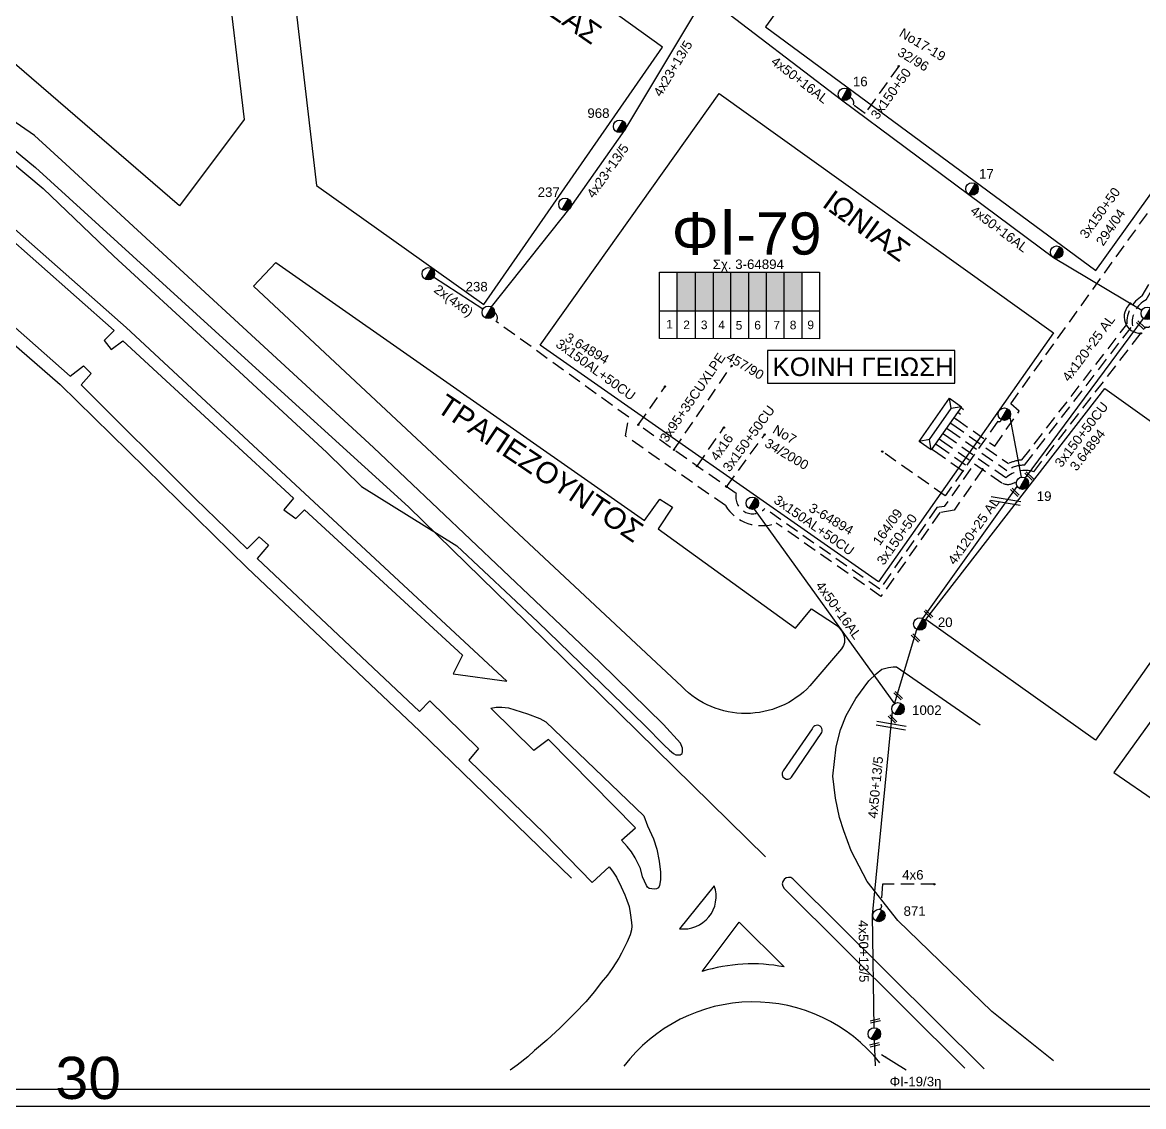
# Model space of a CAD drawing. Header units: millimetres. Extents: x 864 to 3062, y 833 to 2619.
# Drawn here: x 1275.9 to 1488.5, y 841.5 to 1047.2 of the extents above; entities that cross this region are included whole.
import ezdxf
from ezdxf.enums import TextEntityAlignment as Align

# ---------------------------------------------------------------- set-up
doc = ezdxf.new("R2010")
doc.units = ezdxf.units.MM
doc.linetypes.add('DASHED', pattern=[19.05, 12.7, -6.35])
for name, color, linetype, lineweight in [('3x150+50', 7, 'Continuous', 30), ('3x150+50CU', 7, 'Continuous', 30), ('3x150AL+50CU', 7, 'Continuous', 30), ('3x70+54.6+25 AL', 7, 'SYN_LINE', 30), ('3x95+35CUXLPE', 7, 'Continuous', 30), ('4x120+25 AL', 7, 'SYN_LINE', 30), ('4x16', 7, 'Continuous', 30), ('4x23+13_5', 7, 'Continuous', 30), ('4x50+13_5', 7, 'Continuous', 30), ('4x50+16AL', 7, 'Continuous', 30), ('4x6', 7, 'SYN_LINE', 30), ('text διευθύνσεων', 250, 'Continuous', 30), ('Υπόβαθρο ΔΕΗ', 7, 'Continuous', 30)]:
    doc.layers.add(name, color=color, linetype=linetype, lineweight=lineweight)
for name, color, linetype in [('Pillar OTE', 7, 'Continuous'), ('TEXT ΚΑΛΩΔΙΩΝ', 7, 'Continuous'), ('Άγνωστα', 7, 'Continuous'), ('ΑΓΝΩΣΤΟ ΕΝΑΕΡΙΟ ΚΑΛΩΔΙΟ', 7, 'Continuous'), ('Επιγραφές - Σχήματα', 7, 'Continuous'), ('Καλώδια ΧΤ   3x150AL+50CU', 7, 'DASHED'), ('Μηχανική τομή', 7, 'Continuous'), ('Στύλος ΦΜ', 7, 'Continuous'), ('Στύλος ΦΜ @ 1', 7, 'Continuous'), ('Συνδέσεις', 7, 'Continuous'), ('Τομή', 7, 'Continuous'), ('Υποσταθμός πόλεως', 7, 'Continuous')]:
    doc.layers.add(name, color=color, linetype=linetype)
doc.styles.add('arial', font='arial.ttf')
doc.styles.get("Standard").update_dxf_attribs({"font": 'arial.ttf'})
doc.linetypes.add('SYN_LINE', pattern='A,0.5,-0.0001,["/\\/\\/\\/",Standard,S=0.1,R=0,X=0,Y=-0.05],-0.25', length=0.7501)
doc.dimstyles.new('ISO-25', dxfattribs={"dimtxt": 2.5, "dimasz": 2.5, "dimexe": 1.25, "dimexo": 0.625, "dimtad": 1, "dimtxsty": 'Standard', "dimcen": 2.5, "dimadec": 0, "dimazin": 0, "dimtfac": 1, "dimtmove": 0, "dimatfit": 3, "dimfxl": 1, "dimarcsym": 0})

# ---------------------------------------------------------------- blocks, each defined once
blk = doc.blocks.new('ΥΠΑΡΧΩΝ ΤΣΙΜΕΝΤΕΝΙΟΣ ΣΤΥΛΟΣ')
at = {"layer": 'Στύλος ΦΜ'}
blk.add_hatch(color=7, dxfattribs=at).paths.add_polyline_path([(-1.29, -2.28, 0.574793), (2.62, 0, 0.268822), (1.3, 2.27)])
at = {"layer": 'Στύλος ΦΜ', "color": 7}
blk.add_line((-1.29, -2.28), (1.3, 2.27), dxfattribs=at)
blk.add_circle((0, 0), 2.62, dxfattribs=at)
at = {"layer": 'Στύλος ΦΜ', "flags": 4}
for tag, p in [('ΑΡΙΘΜΟΣ', (-4.68, 8.05)), ('ΤΥΠΟΣ', (-4.91, 3.03))]:
    blk.add_attdef(tag, p, '', height=4, dxfattribs=at)
blk = doc.blocks.new('ΥΠΟΣΤΑΘΜΟΣ ΠΟΛΕΩΣ 9 ΑΝΑΧΩΡΗΣΕΩΝ')
at = {"layer": 'Υποσταθμός πόλεως', "ltscale": 40}
for p, q in [((-9.63, -2.82), (-9.63, -4)), ((-7.12, -2.82), (-7.12, -4)), ((-4.84, -2.82), (-4.84, -4)), ((-2.36, -2.82), (-2.36, -4)), ((0.09, -2.82), (0.09, -4)), ((2.55, -2.82), (2.55, -4)), ((5.02, -2.82), (5.02, -4)), ((7.48, -2.82), (7.48, -4)), ((9.61, -2.82), (9.61, -4))]:
    blk.add_line(p, q, dxfattribs=at)
blk.add_lwpolyline([(-10.02, 2.82), (10.02, 2.82), (10.02, -2.82), (-10.02, -2.82)], close=True, dxfattribs=at)
for points in [[(-7.21, 0), (-10.02, 2.82)], [(-10.02, -2.82), (-7.21, 0)], [(-7.21, 0), (7.21, 0)], [(7.21, 0), (10.02, 2.82)], [(10.02, -2.82), (7.21, 0)]]:
    blk.add_lwpolyline(points, dxfattribs=at)
at = {"layer": 'Υποσταθμός πόλεως', "linetype": 'SYN_LINE', "ltscale": 40, "flags": 1}
for tag, p in [('ΜΕΤΑΣΧΗΜΑΤΙΣΜΟΣ', (10.79, 1.71)), ('ΙΣΧΥΣ', (10.77, -1.08)), ('ΑΡΙΘΜΟΣ', (10.89, -3.8))]:
    blk.add_attdef(tag, p, '', height=1.8, dxfattribs=at)
blk = doc.blocks.new('ΤΟΜΗ')
at = {"layer": 'Τομή', "ltscale": 40}
for p, q in [((-5.68, 0), (17.06, 0)), ((-5.68, -2.77), (17.06, -2.77))]:
    blk.add_line(p, q, dxfattribs=at)
blk = doc.blocks.new('_ΣΥΝΔΕΣΗ')
at = {"layer": 'Συνδέσεις', "linetype": 'SYN_LINE', "ltscale": 40}
blk.add_hatch(color=256, dxfattribs=at).paths.add_polyline_path([(0.5, -0.01, 1), (-0.5, -0.01, 1)])
at = {"layer": 'Συνδέσεις'}
blk.add_circle((0, -0.01), 0.5, dxfattribs=at)
blk = doc.blocks.new('ΜΗΧΑΝΙΚΗ ΤΟΜΗ')
at = {"layer": 'Μηχανική τομή', "ltscale": 40}
for p, q in [((-1.89, 0.78), (5.69, 0.78)), ((-1.89, -0.77), (5.69, -0.77))]:
    blk.add_line(p, q, dxfattribs=at)

msp = doc.modelspace()

# ---------------------------------------------------------------- hatches: boundary and pattern name
at = {"layer": 'Καλώδια ΧΤ   3x150AL+50CU', "linetype": 'DASHED', "lineweight": -3, "ltscale": 0.2}
h = msp.add_hatch(color=151, dxfattribs=at)
h.dxf.hatch_style = 1
h.paths.add_polyline_path([(1403.52, 999.85), (1400.08, 999.85), (1400.08, 992.49), (1403.52, 992.48)])
h = msp.add_hatch(color=173, dxfattribs=at)
h.dxf.hatch_style = 1
h.paths.add_polyline_path([(1403.52, 992.48), (1406.96, 992.48), (1406.96, 999.85), (1403.52, 999.85)])
h = msp.add_hatch(color=27, dxfattribs=at)
h.dxf.hatch_style = 1
h.paths.add_polyline_path([(1410.25, 999.85), (1406.96, 999.85), (1406.96, 992.48), (1410.25, 992.48)])
h = msp.add_hatch(color=1, dxfattribs=at)
h.dxf.hatch_style = 1
h.paths.add_polyline_path([(1413.55, 999.84), (1410.25, 999.84), (1410.25, 992.48), (1413.55, 992.47)])
h = msp.add_hatch(color=6, dxfattribs=at)
h.dxf.hatch_style = 1
h.paths.add_polyline_path([(1416.94, 999.84), (1413.64, 999.84), (1413.64, 992.47), (1416.94, 992.47)])
h = msp.add_hatch(color=2, dxfattribs=at)
h.dxf.hatch_style = 1
h.paths.add_polyline_path([(1420.33, 999.84), (1417.04, 999.84), (1417.04, 992.47), (1420.33, 992.47)])
h = msp.add_hatch(color=62, dxfattribs=at)
h.dxf.hatch_style = 1
h.paths.add_polyline_path([(1423.67, 999.83), (1420.37, 999.83), (1420.37, 992.47), (1423.67, 992.46)])

# ---------------------------------------------------------------- linework, layer by layer
at = {"layer": '3x150+50', "color": 62, "linetype": 'DASHED', "lineweight": -3, "ltscale": 0.2}
msp.add_lwpolyline([(1453.07, 971.91), (1460.29, 966.83), (1464.96, 973.48), (1463.34, 974.87), (1496.03, 1020.4, -1.041054), (1499.01, 1024.76), (1515.89, 1048.42), (1476.02, 1077.9, -0.382378), (1473.28, 1076.15, -0.34661)], format="xyb", dxfattribs=at)
at = {"layer": '3x150+50', "color": 6, "linetype": 'DASHED', "lineweight": -3, "ltscale": 0.2}
msp.add_lwpolyline([(1452.36, 970.9), (1462.88, 963.5, -0.091629), (1465.46, 964.2), (1485.37, 989.92, -0.286309), (1488.29, 995.3), (1494.15, 1005.69), (1507.51, 1023.39), (1508.66, 1023.32), (1520.6, 1039.47, -0.949315), (1522.12, 1040.53, 0.929723)], format="xyb", dxfattribs=at)
at = {"layer": '3x150+50', "color": 1, "linetype": 'DASHED', "lineweight": -3, "ltscale": 0.2}
msp.add_lwpolyline([(1442.09, 1038.89), (1435.71, 1029.95), (1433.46, 1031.56, 0.508009), (1432.79, 1032.93, -35.52914)], format="xyb", dxfattribs=at)
at = {"layer": '3x150+50', "color": 2, "linetype": 'DASHED', "lineweight": -3, "ltscale": 0.2}
msp.add_lwpolyline([(1451.65, 969.89), (1462.59, 962.2, -0.141449), (1465.97, 963.22), (1486.4, 989.62, -0.322041), (1489.02, 994.56), (1494.99, 1005.14), (1505.58, 1019.17, -0.218357), (1507.31, 1020.1)], format="xyb", dxfattribs=at)
at = {"layer": '3x150+50', "color": 27, "linetype": 'DASHED', "lineweight": -3, "ltscale": 0.2}
msp.add_lwpolyline([(1458.01, 962.4), (1452.59, 954.69), (1449.92, 954.23), (1438.73, 938.31), (1418.86, 952.22, -0.352748), (1409.22, 955.53, 0.16244)], format="xyb", dxfattribs=at)
at = {"layer": '3x150+50CU', "color": 1, "linetype": 'DASHED', "lineweight": -3, "ltscale": 0.2}
msp.add_lwpolyline([(1450.95, 968.89), (1462.43, 960.81, -0.269437), (1467.7, 961.97), (1488.95, 989.43, 0.811928), (1489.88, 991.03)], format="xyb", dxfattribs=at)
at = {"layer": '3x150+50CU', "color": 173, "linetype": 'DASHED', "lineweight": -3, "ltscale": 0.2}
msp.add_lwpolyline([(1461.55, 971.85, -0.574107), (1460.87, 971.54), (1450.92, 957.39), (1438.98, 965.79)], format="xyb", dxfattribs=at)
at = {"layer": '3x150+50CU', "color": 151, "linetype": 'DASHED', "lineweight": -3, "ltscale": 0.2}
msp.add_lwpolyline([(1409.44, 959.12), (1416.68, 969.02)], dxfattribs=at)
at = {"layer": '3x150+50CU', "color": 27, "linetype": 'DASHED', "lineweight": -3, "ltscale": 0.2}
msp.add_lwpolyline([(1450.23, 967.87), (1461.75, 959.78, 0.295634), (1464.43, 960.16)], format="xyb", dxfattribs=at)
at = {"layer": '3x150+50CU', "color": 173, "linetype": 'DASHED', "lineweight": -3, "ltscale": 0.2}
msp.add_lwpolyline([(1448.86, 965.92), (1454.25, 962.13)], dxfattribs=at)
at = {"layer": '3x150AL+50CU', "color": 27, "linetype": 'DASHED', "lineweight": -3, "ltscale": 0.2}
msp.add_lwpolyline([(1409.22, 955.53), (1390.28, 968.75), (1390.89, 972.3), (1365.76, 990.46, 0.412893), (1365.44, 992.19, -3.309051)], format="xyb", dxfattribs=at)
at = {"layer": '3x150AL+50CU', "color": 151, "linetype": 'DASHED', "lineweight": -3, "ltscale": 0.2}
msp.add_lwpolyline([(1449.58, 966.94), (1455.79, 962.58), (1450.73, 955.39), (1449.34, 955.15), (1438.49, 939.7), (1416.67, 954.98, -0.757778), (1411.27, 957.84), (1392.71, 970.86), (1397.79, 978.12)], format="xyb", dxfattribs=at)
at = {"layer": '3x70+54.6+25 AL', "color": 27, "linetype": 'SYN_LINE', "lineweight": -3, "ltscale": 10}
msp.add_lwpolyline([(1363.24, 992.78), (1353.87, 998.88)], dxfattribs=at)
at = {"layer": '3x95+35CUXLPE', "color": 151, "linetype": 'DASHED', "lineweight": -3, "ltscale": 0.2}
msp.add_lwpolyline([(1399.46, 966.12), (1410.39, 982.05)], dxfattribs=at)
at = {"layer": '4x120+25 AL', "color": 173, "linetype": 'SYN_LINE', "lineweight": -3, "ltscale": 15}
msp.add_lwpolyline([(1466.13, 960.8), (1488.53, 991.06)], dxfattribs=at)
at = {"layer": '4x120+25 AL', "color": 151, "linetype": 'SYN_LINE', "lineweight": -3, "ltscale": 15}
for points in [[(1446.68, 934.11), (1464.53, 959.19)], [(1441.26, 917.95), (1445.52, 932.06)]]:
    msp.add_lwpolyline(points, dxfattribs=at)
at = {"layer": '4x16', "color": 151, "linetype": 'DASHED', "lineweight": -3, "ltscale": 0.2}
msp.add_lwpolyline([(1403.86, 963.04), (1408.94, 970.34)], dxfattribs=at)
at = {"layer": '4x23+13_5', "color": 27, "linetype": 'Continuous', "lineweight": -3, "ltscale": 0.2}
msp.add_lwpolyline([(1364.85, 993.22), (1379.79, 1012.05), (1390.12, 1026.77), (1404.78, 1051.11)], dxfattribs=at)
at = {"layer": '4x50+13_5', "color": 30, "linetype": 'Continuous', "lineweight": -3, "ltscale": 0.2}
for points in [[(1437.42, 856.5), (1437.15, 877.86), (1440.89, 916.5)], [(1437.71, 849.26), (1437.51, 854.14)]]:
    msp.add_lwpolyline(points, dxfattribs=at)
at = {"layer": '4x50+16AL', "color": 1, "linetype": 'Continuous', "lineweight": -3, "ltscale": 0.2}
msp.add_lwpolyline([(1406.4, 1051.52), (1431.22, 1032.54), (1455.4, 1014.58), (1471.46, 1002.58), (1488.21, 992.61)], dxfattribs=at)
at = {"layer": '4x50+16AL', "color": 151, "linetype": 'Continuous', "lineweight": -3, "ltscale": 0.2}
msp.add_lwpolyline([(1414.68, 954.87), (1441.26, 917.95)], dxfattribs=at)
at = {"layer": '4x6', "color": 30, "linetype": 'DASHED', "lineweight": -3, "ltscale": 0.2}
msp.add_lwpolyline([(1448.84, 883.7), (1438.99, 883.7), (1438.75, 879.88, -0.575872), (1438.37, 878.97, -2.890041)], format="xyb", dxfattribs=at)
at = {"layer": 'Pillar OTE', "lineweight": -3, "ltscale": 40}
for points in [[(1396.75, 987.21), (1396.75, 999.85), (1427.08, 999.85), (1427.08, 987.18), (1396.75, 987.21)], [(1400.08, 987.21), (1400.08, 999.85)], [(1403.52, 987.2), (1403.52, 999.85)], [(1406.96, 987.2), (1406.96, 999.85)], [(1410.25, 987.2), (1410.25, 999.85)], [(1413.64, 987.19), (1413.64, 999.85)], [(1417.04, 987.19), (1417.04, 999.85)], [(1420.37, 987.19), (1420.37, 999.85)], [(1423.76, 987.18), (1423.76, 999.85)], [(1396.75, 992.49), (1427.08, 992.46)]]:
    msp.add_lwpolyline(points, dxfattribs=at)
at = {"layer": 'Άγνωστα', "linetype": 'Continuous', "ltscale": 0.2}
msp.add_arc((1487.94, 991.35), 3.11, 127.286, 271.8442, dxfattribs=at)
at = {"layer": 'ΑΓΝΩΣΤΟ ΕΝΑΕΡΙΟ ΚΑΛΩΔΙΟ', "color": 173, "linetype": 'Continuous', "lineweight": -3, "ltscale": 0.2}
msp.add_lwpolyline([(1463.15, 972.29), (1465.32, 960.94)], dxfattribs=at)
at = {"layer": 'Επιγραφές - Σχήματα', "lineweight": -3}
msp.add_lwpolyline([(863.7, 1860.67), (3062.46, 1860.7), (3062.47, 841.56), (863.7, 841.54)], close=True, dxfattribs=at)
at = {"layer": 'Επιγραφές - Σχήματα', "color": 190, "lineweight": -3}
msp.add_lwpolyline([(1417.22, 978.79), (1452.73, 978.79), (1452.73, 984.96), (1417.22, 984.96)], close=True, dxfattribs=at)
at = {"layer": 'Υπόβαθρο ΔΕΗ', "lineweight": -3}
for points in [[(895.62, 1848.12), (2896.63, 1848.12), (2896.63, 844.79), (895.62, 844.79)], [(1449.59, 1091.59), (1416.85, 1046.34), (1479.48, 1000.13), (1512.73, 1046.47)], [(1397.31, 1042.51), (1335.28, 1087.16), (1325.07, 1072.62), (1331.67, 1016.29), (1363.41, 993.71)], [(1408.05, 1033.74), (1471.42, 988.3), (1438.24, 941.09), (1374.11, 986)], [(1511.27, 956.28), (1479.43, 911.02), (1447.26, 933.91), (1481.17, 977.74)], [(1540.73, 934.53), (1516.73, 951.84), (1482.88, 904.92), (1507.72, 887.83)], [(1392.17, 894.44), (1375.7, 911.15), (1372.89, 909.06), (1364.85, 916.99), (1364.73, 917.12), (1365.74, 917.3), (1366.82, 917.31), (1368.08, 917.15), (1371.71, 916.05), (1374.03, 915.15), (1375.19, 914.55), (1393.73, 896.68), (1394.48, 894.82), (1395.61, 892.34), (1396.22, 890.39), (1396.64, 888.09), (1396.89, 886), (1396.89, 884.58), (1396.73, 883.48), (1396.55, 883.04), (1396.16, 882.84), (1395.78, 882.8), (1395.29, 882.81), (1394.79, 882.9), (1394.42, 883.17), (1394.23, 883.5), (1393.53, 885.14), (1393.14, 886.71), (1392.08, 888.72), (1391.42, 889.88), (1390.62, 890.88), (1389.49, 892.09)]]:
    msp.add_lwpolyline(points, close=True, dxfattribs=at)
for points in [[(1261.61, 1213.31), (1286.99, 1207.05), (1291.7, 1205.34), (1293.89, 1203.82), (1296.55, 1202.12), (1297.82, 1200.55), (1303.57, 1149.74), (1317.93, 1028.75), (1305.72, 1012.41), (1223.7, 1083.16)], [(1088.61, 1112.87), (1105.98, 1113.21), (1125.07, 1112.34), (1138.04, 1110.79), (1149.47, 1108.84), (1158.78, 1106.02), (1169.19, 1101.98), (1180.16, 1096.67), (1193.78, 1089.32), (1213.32, 1073.84), (1241.3, 1050.27), (1278.37, 1019.68), (1315.3, 986.01), (1349.14, 955.32), (1368.31, 936.5), (1416.85, 888.89)], [(1224.79, 1061.77), (1279.87, 1015.72), (1293.24, 1002.85), (1311.28, 986.29), (1333.65, 965.64), (1340.23, 959.15), (1358.31, 947.92), (1373.66, 933.5), (1393.85, 913.87), (1397.61, 910.08), (1398.62, 909.16), (1399.37, 908.54), (1399.84, 908.27), (1400.19, 908.28), (1400.63, 908.25), (1401, 908.5), (1401.09, 908.81), (1401.1, 909.12), (1401.08, 909.53), (1400.71, 910.47), (1397.5, 914), (1385.41, 925.86), (1342.48, 966.59), (1284.12, 1020.31), (1278.19, 1025.76), (1265.89, 1034.24)], [(1208.4, 1041.82), (1249.51, 1007.64), (1283.04, 978.48), (1318.51, 943.74), (1351.24, 912.79), (1380.05, 884.88)], [(1271.89, 1007.7), (1293.31, 988.73), (1291.41, 986.83), (1292.76, 985.15), (1294.97, 986.79), (1313.75, 969.49), (1327.33, 956.95), (1325.48, 954.72), (1327.74, 953.09), (1329.42, 954.72), (1359.35, 927.16), (1357.61, 923.62), (1367.8, 922.22), (1295.61, 989.34), (1242.35, 1036.29)], [(1248.25, 1012.55), (1284.94, 980.1), (1287.46, 982.05), (1288.93, 980.6), (1287.06, 978.47), (1308.75, 956.85), (1318.54, 947.34), (1320.78, 949.6), (1322.57, 948.05), (1320.44, 945.53), (1351.19, 916.47), (1353.15, 918.51), (1362.41, 909.48), (1360.57, 907.26), (1374.91, 893.34), (1383.97, 884.06), (1387.21, 887), (1387.83, 886.19), (1388.55, 885.03), (1389.47, 883.25), (1390.13, 881.73), (1390.53, 880.71), (1390.95, 879.48), (1391.17, 878.31), (1391.44, 876.47), (1391.5, 875.74), (1391.39, 875.09), (1391.13, 874.11), (1390.59, 872.81), (1389.53, 870.65), (1389.01, 869.66), (1388.43, 868.81), (1387.74, 867.74), (1386.87, 866.47), (1385.69, 865.07), (1384.38, 863.37), (1382.73, 861.43), (1380.74, 859.29), (1377.89, 856.46), (1375.36, 854.13), (1373.02, 852.16), (1371.74, 850.96), (1369.75, 849.4), (1368.41, 848.47)], [(1471.47, 850.24), (1459.73, 859.56), (1441.92, 876.83), (1436.09, 884.22), (1433.06, 890.07), (1431.69, 893.82), (1430.83, 896.39), (1430.13, 900.06), (1429.59, 904.23), (1430.2, 909.75), (1431.07, 913.03), (1432.1, 915.75), (1433.94, 918.97), (1436.45, 922.29), (1437.8, 923.63), (1438.9, 924.48), (1440.13, 924.8), (1441.04, 924.96), (1441.67, 924.94), (1457.54, 913.97)]]:
    msp.add_lwpolyline(points, dxfattribs=at)
for points in [[(1400.95, 921.21), (1319.74, 997.18), (1323.96, 1001.63), (1393.91, 952.74), (1396.78, 956.75), (1399.19, 955.25), (1396.44, 951.16), (1422.54, 932.3), (1425.54, 935.94), (1430.3, 932.84), (1430.6, 932.6), (1431.12, 932), (1431.43, 931.51), (1431.72, 930.78), (1431.81, 930.11), (1431.8, 929.58), (1431.63, 929), (1431.24, 928.37), (1425.26, 921.32, -0.42468)], [(1425.67, 913.21), (1420.15, 905.2, 0.977882), (1421.78, 904.05), (1427.51, 912.51, 1.021043)], [(1407.11, 883.42), (1400.54, 875.28, 0.558663)], [(1404.82, 867.17), (1411.84, 876.54), (1420.35, 868.03, 0.123156)]]:
    msp.add_lwpolyline(points, format="xyb", close=True, dxfattribs=at)
msp.add_lwpolyline([(1458.32, 848.71), (1422.04, 884.77, 0.907938), (1420.34, 882.92), (1454.6, 848.84)], format="xyb", dxfattribs=at)
msp.add_arc((1414.49, 830.65), 30.74, 38.6756, 142.8515, dxfattribs=at)

# ---------------------------------------------------------------- block references
at = {"layer": 'Μηχανική τομή', "lineweight": -3, "xscale": 0.2499999999999462, "yscale": 0.2499999999999462, "zscale": 0.4999999999999997}
for p, rotation in [((1488.35, 989.44), 135.6299564196613), ((1467.17, 960.82), 135.6299564196613), ((1464.47, 957.71), 135.6299564196613), ((1448.06, 934.64), 135.6299564196613), ((1445.62, 930.08), 135.6299564196613), ((1442.33, 919.16), 135.6299564196613), ((1441.26, 914.74), 135.6299564196613), ((1438.1, 857.89), 194.0515329316252), ((1437.98, 853.32), 194.0515329316252)]:
    msp.add_blockref('ΜΗΧΑΝΙΚΗ ΤΟΜΗ', p, dxfattribs=dict(at, rotation=rotation))
at = {"layer": 'Στύλος ΦΜ @ 1', "lineweight": -3, "ltscale": 40}
ref = msp.add_blockref('ΥΠΑΡΧΩΝ ΤΣΙΜΕΝΤΕΝΙΟΣ ΣΤΥΛΟΣ', (1431.8, 1033.56), dxfattribs=dict(at, xscale=0.4499999999998383, yscale=0.4499999999998383, zscale=0.4499999999998383))
ref.add_attrib('ΤΥΠΟΣ', '16', (1433.4, 1035.09), dxfattribs={"layer": 'Στύλος ΦΜ', "height": 1.8, "flags": 4})
ref = msp.add_blockref('ΥΠΑΡΧΩΝ ΤΣΙΜΕΝΤΕΝΙΟΣ ΣΤΥΛΟΣ', (1389.18, 1027.48), dxfattribs=dict(at, xscale=0.4499999999998253, yscale=0.4499999999998253, zscale=0.4499999999998253))
ref.add_attrib('ΤΥΠΟΣ', '968', (1383.05, 1029.09), dxfattribs={"layer": 'Στύλος ΦΜ', "height": 1.8, "flags": 4})
ref = msp.add_blockref('ΥΠΑΡΧΩΝ ΤΣΙΜΕΝΤΕΝΙΟΣ ΣΤΥΛΟΣ', (1455.98, 1015.6), dxfattribs=dict(at, xscale=0.4499999999998375, yscale=0.4499999999998375, zscale=0.4499999999998375))
ref.add_attrib('ΤΥΠΟΣ', '17', (1457.33, 1017.58), dxfattribs={"layer": 'Στύλος ΦΜ', "height": 1.8, "flags": 4})
ref = msp.add_blockref('ΥΠΑΡΧΩΝ ΤΣΙΜΕΝΤΕΝΙΟΣ ΣΤΥΛΟΣ', (1378.81, 1012.7), dxfattribs=dict(at, xscale=0.449999999999799, yscale=0.449999999999799, zscale=0.449999999999799))
ref.add_attrib('ΤΥΠΟΣ', '237', (1373.62, 1014.1), dxfattribs={"layer": 'Στύλος ΦΜ', "height": 1.8, "flags": 4})
for p, xscale, yscale, zscale in [((1472.04, 1003.61), 0.449999999999818, 0.449999999999818, 0.449999999999818), ((1352.88, 999.52), 0.4499999999998092, 0.4499999999998092, 0.4499999999998092), ((1462.13, 972.88), 0.449999999999818, 0.449999999999818, 0.449999999999818), ((1414.33, 955.99), 0.4499999999998181, 0.4499999999998181, 0.4499999999998181), ((1437.47, 855.32), 0.449999999999818, 0.449999999999818, 0.449999999999818)]:
    msp.add_blockref('ΥΠΑΡΧΩΝ ΤΣΙΜΕΝΤΕΝΙΟΣ ΣΤΥΛΟΣ', p, dxfattribs=dict(at, xscale=xscale, yscale=yscale, zscale=zscale))
ref = msp.add_blockref('ΥΠΑΡΧΩΝ ΤΣΙΜΕΝΤΕΝΙΟΣ ΣΤΥΛΟΣ', (1364.27, 992.2), dxfattribs=dict(at, xscale=0.4499999999998092, yscale=0.4499999999998092, zscale=0.4499999999998092))
ref.add_attrib('ΤΥΠΟΣ', '238', (1359.95, 996.17), dxfattribs={"layer": 'Στύλος ΦΜ', "height": 1.8, "rotation": 360, "flags": 4})
ref = msp.add_blockref('ΥΠΑΡΧΩΝ ΤΣΙΜΕΝΤΕΝΙΟΣ ΣΤΥΛΟΣ', (1489.23, 992.01), dxfattribs=dict(at, xscale=0.4499999999998247, yscale=0.4499999999998247, zscale=0.4499999999998247))
ref.add_attrib('ΤΥΠΟΣ', '18', (1492.35, 991.81), dxfattribs={"layer": 'Στύλος ΦΜ', "height": 1.8, "flags": 4})
ref = msp.add_blockref('ΥΠΑΡΧΩΝ ΤΣΙΜΕΝΤΕΝΙΟΣ ΣΤΥΛΟΣ', (1465.55, 959.78), dxfattribs=dict(at, xscale=0.4499999999998268, yscale=0.4499999999998268, zscale=0.4499999999998268))
ref.add_attrib('ΤΥΠΟΣ', '19', (1468.27, 956.43), dxfattribs={"layer": 'Στύλος ΦΜ', "height": 1.8, "flags": 4})
ref = msp.add_blockref('ΥΠΑΡΧΩΝ ΤΣΙΜΕΝΤΕΝΙΟΣ ΣΤΥΛΟΣ', (1446.1, 933.08), dxfattribs=dict(at, xscale=0.449999999999818, yscale=0.449999999999818, zscale=0.449999999999818))
ref.add_attrib('ΤΥΠΟΣ', '20', (1449.51, 932.51), dxfattribs={"layer": 'Στύλος ΦΜ', "height": 1.8, "rotation": 360, "flags": 4})
ref = msp.add_blockref('ΥΠΑΡΧΩΝ ΤΣΙΜΕΝΤΕΝΙΟΣ ΣΤΥΛΟΣ', (1441.95, 917), dxfattribs=dict(at, xscale=0.4499999999997855, yscale=0.4499999999997855, zscale=0.4499999999997855))
ref.add_attrib('ΤΥΠΟΣ', '1002', (1444.63, 915.84), dxfattribs={"layer": 'Στύλος ΦΜ', "height": 1.8, "rotation": 360, "flags": 4})
ref = msp.add_blockref('ΥΠΑΡΧΩΝ ΤΣΙΜΕΝΤΕΝΙΟΣ ΣΤΥΛΟΣ', (1438.33, 877.79), dxfattribs=dict(at, xscale=0.4499999999998658, yscale=0.4499999999998658, zscale=0.4499999999998658))
ref.add_attrib('ΤΥΠΟΣ', '871', (1443.01, 877.72), dxfattribs={"layer": 'Στύλος ΦΜ', "height": 1.8, "rotation": 360, "flags": 4})
at = {"layer": 'Συνδέσεις', "lineweight": -3, "xscale": 0.25, "yscale": 0.25, "zscale": 0.25}
for p in [(1442.1, 1038.9), (1486.03, 993.9), (1488.03, 988.22), (1410.39, 982.05), (1397.79, 978.13), (1392.71, 970.86), (1408.94, 970.34), (1416.68, 969.03), (1399.46, 966.12), (1438.98, 965.79), (1403.86, 963.04), (1454.25, 962.13), (1457.98, 962.47), (1409.44, 959.13), (1448.84, 883.7)]:
    msp.add_blockref('_ΣΥΝΔΕΣΗ', p, dxfattribs=at)
at = {"layer": 'Τομή', "lineweight": -3, "xscale": 0.2499999999999996, "yscale": 0.2499999999999996, "zscale": 0.2499999999999996, "rotation": 350.2972532218977}
for p in [(1461.04, 957.01), (1439.31, 914.42)]:
    msp.add_blockref('ΤΟΜΗ', p, dxfattribs=at)
at = {"layer": 'Υποσταθμός πόλεως', "lineweight": -3, "xscale": 0.4999999999999997, "yscale": 0.4999999999999997, "zscale": 0.4999999999999997, "rotation": 54.89771535892383}
msp.add_blockref('ΥΠΟΣΤΑΘΜΟΣ ΠΟΛΕΩΣ 9 ΑΝΑΧΩΡΗΣΕΩΝ', (1449.99, 971), dxfattribs=at)

# ---------------------------------------------------------------- texts
at = {"lineweight": -3, "ltscale": 30, "char_height": 1.63, "width": 11.2573, "attachment_point": 1}
for s, insert in [('1', (1397.99, 990.77)), ('2', (1401.23, 990.64)), ('3', (1404.56, 990.64)), ('4', (1407.87, 990.64)), ('5', (1411.17, 990.55)), ('6', (1414.69, 990.58)), ('7', (1418.32, 990.58)), ('8', (1421.43, 990.61)), ('9', (1424.76, 990.64))]:
    msp.add_mtext(s, dxfattribs=dict(at, insert=insert))
at = {"layer": 'text διευθύνσεων', "color": 7, "lineweight": -3}
msp.add_text('ΙΩΝΙΑΣ', height=4, rotation=324.2307, dxfattribs=at).set_placement((1436.02, 1008.63), align=Align.MIDDLE_CENTER)
at = {"layer": 'text διευθύνσεων', "color": 7, "lineweight": -3, "ltscale": 40, "char_height": 4, "width": 94.4586, "attachment_point": 1, "style": 'arial'}
for s, insert, rotation in [('ΗΡΩΩΝ ΚΑΛΟΓΡΕΖΑΣ', (1338.18, 1079.33), 325.3202), ('TPAΠEZOYNTOΣ', (1356.39, 976.91), 326.215)]:
    msp.add_mtext(s, dxfattribs=dict(at, insert=insert, rotation=rotation))
at = {"layer": 'TEXT ΚΑΛΩΔΙΩΝ', "linetype": 'Continuous', "lineweight": -3, "ltscale": 0.2}
for s, rotation, p in [('4x23+13/5', 58.9501, (1399.26, 1038.47)), ('4x50+16AL', 322.5864, (1423.35, 1036.29)), ('3x150+50', 54.4956, (1440.6, 1033.69)), ('4x23+13/5', 54.9493, (1386.89, 1019.04)), ('3x150+50', 54.3221, (1480.24, 1011.06)), ('4x50+16AL', 323.2488, (1461.17, 1008.02)), ('2x(4x6)', 324.1497, (1357.7, 994.44)), ('4x120+25 AL', 53.4943, (1478.09, 985.42)), ('3x150AL+50CU', 324.1497, (1384.63, 981.33)), ('3x95+35CUXLPE', 55.539, (1402.99, 976.04)), ('3x150+50CU', 53.8227, (1413.64, 968.27)), ('3x150+50CU', 52.2659, (1476.74, 969.02)), ('4x16', 55.1749, (1408.54, 966.61)), ('3x150AL+50CU', 324.9988, (1426.04, 951.82)), ('4x120+25 AL', 54.5681, (1456.3, 950.74)), ('3x150+50', 54.5681, (1441.74, 949.14)), ('4x50+16AL', 305.7554, (1430.7, 935.7)), ('4x50+13/5', 84.4785, (1437.68, 902.09)), ('4x50+13/5', 270.7223, (1435.44, 871))]:
    msp.add_text(s, height=1.8, rotation=rotation, dxfattribs=at).set_placement(p, align=Align.MIDDLE_CENTER)
msp.add_text('4x6', height=1.8, dxfattribs=at).set_placement((1444.77, 885.5), align=Align.MIDDLE_CENTER)
at = {"layer": 'Άγνωστα', "lineweight": -3, "ltscale": 40, "char_height": 1.8, "width": 27.758, "attachment_point": 1, "style": 'arial'}
for s, insert, rotation in [('No17-19', (1442.92, 1046.22), 329.3584), ('32/96', (1442.62, 1042.58), 329.3584), ('294/04', (1479.37, 1005.66), 55.9312), ('3.64894', (1379.55, 988.46), 329.3584), ('457/90', (1410.13, 984.8), 329.3584), ('No7\\P34/2000', (1418.94, 970.99), 329.3584), ('3.64894', (1474.39, 963.06), 52.1404), ('3-64894', (1425.78, 956.13), 329.3584), ('164/09', (1437.04, 948.86), 55)]:
    msp.add_mtext(s, dxfattribs=dict(at, insert=insert, rotation=rotation))
at = {"layer": 'Άγνωστα', "lineweight": -3, "ltscale": 40, "insert": (1406.82, 1002.22), "char_height": 1.8, "width": 27.758, "attachment_point": 1, "style": 'arial'}
msp.add_mtext('Σχ. 3-64894', dxfattribs=at)
at = {"layer": 'Άγνωστα', "lineweight": -3, "ltscale": 40, "insert": (1440.37, 847.18), "char_height": 1.8, "width": 27.758, "attachment_point": 1, "line_spacing_factor": 3, "style": 'arial'}
msp.add_mtext('ΦΙ-19/3η', dxfattribs=at)
at = {"layer": 'Επιγραφές - Σχήματα', "color": 190, "lineweight": -3, "insert": (1418.17, 983.62), "char_height": 3.5, "width": 35.1311, "attachment_point": 1}
msp.add_mtext('KOINH ΓΕΙΩΣΗ', dxfattribs=at)
at = {"layer": 'Επιγραφές - Σχήματα', "lineweight": -3, "insert": (1282.17, 850.98), "char_height": 8, "width": 15.5504, "attachment_point": 1, "style": 'arial'}
msp.add_mtext('30', dxfattribs=at)
at = {"layer": 'Υπόβαθρο ΔΕΗ', "lineweight": -3, "insert": (1399.04, 1011.82), "char_height": 8, "width": 84.6573, "attachment_point": 1}
msp.add_mtext('Φ{\\H1.0833x;I}-79', dxfattribs=at)

# ---------------------------------------------------------------- leaders
at = {"layer": 'Επιγραφές - Σχήματα', "lineweight": -3, "ltscale": 40}
msp.add_leader([(1438.82, 851.42), (1443.49, 848.48)], dimstyle='ISO-25', override={"dimasz": 1, "dimtad": 0}, dxfattribs=at)

doc.saveas('drawing.dxf')
